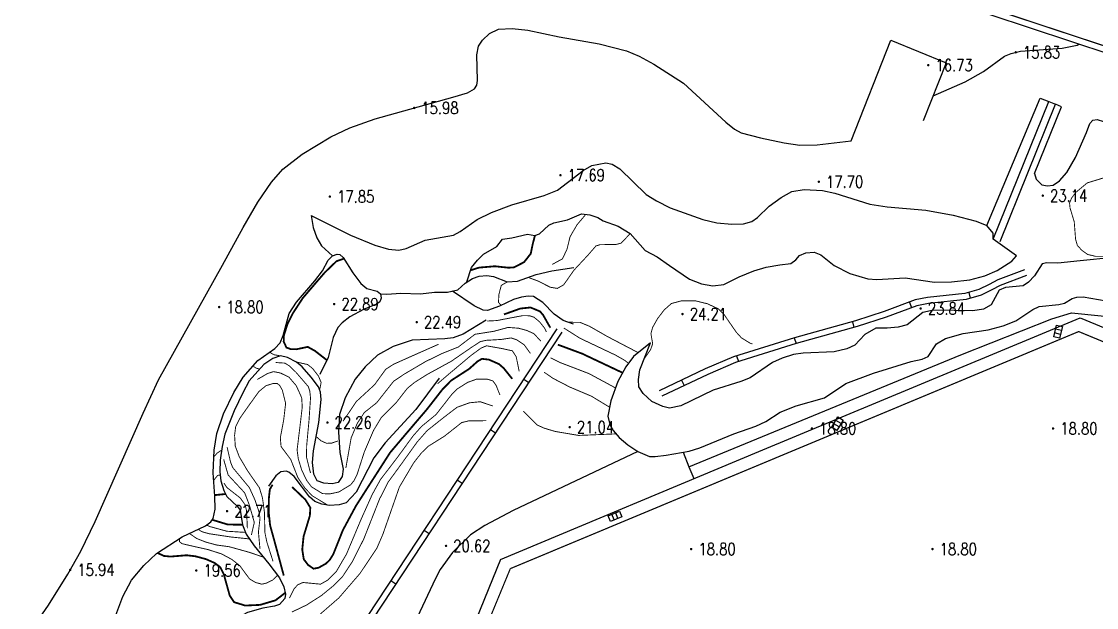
# Model space of a CAD drawing. Extents: x 404846 to 408477, y 3390929 to 3392894.
# Drawn here: x 405675.8 to 405765, y 3392269.5 to 3392318.1 of the extents above; entities that cross this region are included whole.
import ezdxf
from ezdxf.enums import TextEntityAlignment as Align

# ---------------------------------------------------------------- set-up
doc = ezdxf.new("R2010")
doc.units = 0
doc.header["$LTSCALE"] = 0.5
doc.layers.get('0').update_dxf_attribs({"linetype": 'CONTINUOUS'})
doc.layers.add('ASSIST', color=7, linetype='CONTINUOUS', plot=False)
for name, color, linetype in [('DGX', 2, 'CONTINUOUS'), ('DLSS', 4, 'CONTINUOUS'), ('DMTZ', 3, 'CONTINUOUS'), ('GCD', 1, 'CONTINUOUS'), ('GXYZ', 2, 'CONTINUOUS'), ('SXSS', 5, 'CONTINUOUS'), ('ZBTZ', 3, 'CONTINUOUS')]:
    doc.layers.add(name, color=color, linetype=linetype)
doc.styles.add('HZ', font='rs.shx', dxfattribs={"width": 0.8, "bigfont": 'hztxt.shx'})
doc.linetypes.add('10411', pattern='A,2,[150,AAA.SHX,S=1,R=0,X=0,Y=1],2,[151,AAA.SHX,S=1,R=0,X=0,Y=3],1e-11', length=4)
doc.linetypes.add('10412', pattern='A,2,[158,AAA.SHX,S=1,R=0,X=0,Y=0],2,[151,AAA.SHX,S=1,R=0,X=0,Y=3],1e-11', length=4)
doc.linetypes.add('10422', pattern='A,0.75,[150,AAA.SHX,S=0.5,R=0,X=0,Y=0.5],1.5,[177,AAA.SHX,S=1,R=0,X=0,Y=0.4],0.75', length=3)
doc.linetypes.add('1161', pattern='A,0,[149,AAA.SHX,S=0.15,R=0,X=0,Y=0],-1.6', length=1.6)

# ---------------------------------------------------------------- blocks, each defined once
blk = doc.blocks.new('GC200')
at = {"linetype": 'Continuous', "const_width": 0.2, "flags": 128}
blk.add_lwpolyline([(-0.1, 0, 1), (0.1, 0, 1)], format="xyb", close=True, dxfattribs=at)
blk = doc.blocks.new('gc041')
for p, q in [((-1, 0.5), (1, 0.5)), ((-1, -0.5), (-1, 0.5)), ((-0.33, 0.5), (-0.33, -0.5)), ((0.33, 0.5), (0.33, -0.5)), ((1, 0.5), (1, -0.5)), ((1, -0.5), (-1, -0.5))]:
    blk.add_line(p, q)

msp = doc.modelspace()

# ---------------------------------------------------------------- linework, layer by layer
at = {"layer": 'ASSIST', "linetype": 'Continuous', "elevation": 29.486, "flags": 128}
msp.add_lwpolyline([(405745.902, 3392322.124), (405756.099, 3392318.712), (405772.821, 3392313.184), (405789.092, 3392307.926), (405810.397, 3392301.308), (405830.474, 3392295.229), (405846.415, 3392290.52), (405860.958, 3392286.335), (405877.443, 3392281.671), (405887.174, 3392279.001), (405893.033, 3392277.401), (405904.696, 3392274.224), (405915.207, 3392271.49), (405929.118, 3392267.896), (405942.097, 3392264.595), (405956.645, 3392260.98), (405977.202, 3392256.13)], dxfattribs=at)
at = {"layer": 'DGX', "linetype": 'Continuous', "flags": 128}
for points, const_width, elevation in [([(405765.775, 3392305.237), (405764.183, 3392304.749), (405763.254, 3392303.975), (405762.899, 3392303.509), (405762.721, 3392303.088), (405762.764, 3392302.66), (405763.11, 3392301.527), (405763.221, 3392300.084), (405763.362, 3392299.578), (405763.712, 3392299.182), (405764.216, 3392298.815), (405764.88, 3392298.66), (405766.353, 3392298.66)], 0.075, 23.5), ([(405722.619, 3392302.14), (405721.893, 3392301.28), (405721.314, 3392300.284), (405721.053, 3392299.231), (405720.682, 3392298.45), (405719.836, 3392297.987)], 0.075, 23), ([(405718.406, 3392300.4), (405718.212, 3392299.646), (405718.056, 3392298.88), (405717.496, 3392298.171), (405716.66, 3392297.745), (405716.218, 3392297.714), (405715.074, 3392297.836), (405713.775, 3392297.724), (405713.081, 3392297.507)], 0.15, 22.5), ([(405726.295, 3392300.542), (405725.546, 3392299.749), (405725.11, 3392299.643), (405723.808, 3392299.626), (405723.461, 3392299.523), (405722.804, 3392298.764), (405721.644, 3392297.52), (405720.783, 3392296.293), (405720.257, 3392295.997), (405719.672, 3392296.097), (405718.634, 3392296.619), (405717.839, 3392296.914)], 0.075, 23.5), ([(405701.15, 3392290.05), (405700.17, 3392290.814), (405699.568, 3392291.148), (405698.629, 3392290.95), (405698.158, 3392290.964), (405697.805, 3392291.087), (405697.576, 3392291.584), (405697.595, 3392292.132), (405697.9, 3392293.056), (405698.35, 3392293.957), (405699.153, 3392295.191), (405700.966, 3392297.305), (405701.949, 3392298.252), (405702.569, 3392298.469)], 0.15, 22.5), ([(405716.109, 3392296.533), (405715.611, 3392296.253), (405715.417, 3392295.503), (405715.378, 3392294.844), (405715.588, 3392294.601)], 0.075, 23.5), ([(405715.835, 3392293.842), (405717.191, 3392294.328), (405718.035, 3392294.418), (405718.821, 3392294.093), (405719.084, 3392293.785), (405719.631, 3392292.815), (405719.695, 3392292.747)], 0.15, 22.5), ([(405727.468, 3392290.171), (405727.989, 3392290.918), (405728.162, 3392291.405), (405728.017, 3392292.25), (405728.158, 3392292.763), (405728.567, 3392293.494), (405729.116, 3392294.214), (405729.714, 3392294.745), (405730.513, 3392294.959), (405731.693, 3392294.97), (405732.709, 3392294.723), (405733.618, 3392294.297), (405734.066, 3392293.856), (405735.087, 3392292.371), (405735.525, 3392291.892), (405736.253, 3392291.447), (405736.44, 3392291.388)], 0.075, 24), ([(405719.353, 3392292.384), (405719.183, 3392292.729), (405718.785, 3392293.227), (405718.326, 3392293.609), (405717.958, 3392293.731), (405717.386, 3392293.74), (405715.241, 3392293.331), (405714.419, 3392293.291)], 0.075, 22), ([(405702.726, 3392281.095), (405703.166, 3392283.598), (405703.68, 3392284.823), (405704.262, 3392285.705), (405705.285, 3392286.518), (405706.694, 3392288.304), (405707.579, 3392288.896), (405709.332, 3392289.926), (405710.727, 3392290.609), (405712.05, 3392291.137), (405713.43, 3392292.194), (405715.023, 3392292.446), (405716.176, 3392292.763), (405717.05, 3392292.695), (405717.731, 3392292.508), (405718.317, 3392292.245), (405718.893, 3392291.621)], 0.075, 21.5), ([(405720.798, 3392292.713), (405722.129, 3392291.868), (405725.081, 3392290.466), (405725.861, 3392290.021), (405726.151, 3392289.786)], 0.075, 23), ([(405726.969, 3392290.666), (405724.4, 3392292.011), (405722.925, 3392292.857), (405722.128, 3392293.186), (405721.15, 3392293.19)], 0.075, 23.5), ([(405695.387, 3392288.445), (405696.239, 3392288.94), (405696.74, 3392289.096), (405697.317, 3392288.977), (405698.017, 3392288.631), (405698.615, 3392287.93), (405699.065, 3392286.934), (405699.113, 3392286.166), (405698.96, 3392284.851), (405698.685, 3392282.597), (405698.789, 3392281.836), (405699.073, 3392280.92), (405699.476, 3392280.076), (405699.879, 3392279.538), (405700.788, 3392278.978), (405701.383, 3392278.95), (405702.145, 3392279.11), (405703.129, 3392279.711), (405703.412, 3392280.062), (405703.656, 3392280.556), (405704.26, 3392282.443), (405705.02, 3392284.215), (405705.688, 3392285.32), (405706.925, 3392286.555), (405707.827, 3392287.715), (405708.428, 3392288.203), (405709.429, 3392288.838), (405711.457, 3392289.949), (405713.126, 3392291.097), (405713.866, 3392291.581), (405714.351, 3392291.692), (405715.596, 3392291.763), (405716.435, 3392291.891), (405716.898, 3392291.732), (405717.507, 3392291.327), (405718.027, 3392290.605)], 0.075, 21), ([(405710.417, 3392291.369), (405707.964, 3392290.28), (405706.686, 3392289.709), (405706.03, 3392289.285), (405705.106, 3392288.009), (405703.6, 3392286.618), (405702.494, 3392284.977)], 0.075, 22), ([(405717.096, 3392289.12), (405716.849, 3392290.329), (405716.53, 3392290.822), (405715.683, 3392291.007), (405714.389, 3392291.237), (405713.933, 3392291.047), (405713.116, 3392290.448), (405711.331, 3392288.949), (405710.333, 3392288.094)], 0.075, 20.5), ([(405720.303, 3392291.333), (405722.312, 3392290.587), (405725.666, 3392289.001)], 0.15, 22.5), ([(405696.403, 3392290.708), (405696.755, 3392290.501), (405697.297, 3392290.404)], 0.075, 22), ([(405698.278, 3392279.52), (405699.372, 3392278.477), (405699.782, 3392277.814), (405699.744, 3392277.145), (405699.222, 3392275.423), (405699.113, 3392274.329), (405699.239, 3392273.53), (405699.593, 3392273.062), (405700.049, 3392272.749), (405700.465, 3392272.826), (405701.082, 3392273.174), (405701.386, 3392273.468), (405701.687, 3392273.95), (405702.477, 3392275.94), (405703.558, 3392277.948), (405704.488, 3392279.405), (405706.4, 3392282.384), (405707.789, 3392284.024), (405709.448, 3392285.968), (405710.741, 3392287.627), (405711.454, 3392288.355), (405712.943, 3392289.319), (405713.651, 3392289.951), (405714.006, 3392290.155), (405714.586, 3392290.091), (405715.423, 3392289.722), (405715.819, 3392289.373), (405716.518, 3392288.499)], 0.15, 20), ([(405725.082, 3392287.742), (405722.891, 3392288.928), (405720.486, 3392289.849), (405719.702, 3392290.244)], 0.075, 22), ([(405695.025, 3392289.548), (405695.313, 3392289.375), (405695.582, 3392289.305)], 0.075, 21.5), ([(405696.904, 3392289.852), (405697.668, 3392289.802), (405698.027, 3392289.58), (405698.595, 3392289.037), (405699.609, 3392287.862), (405699.736, 3392287.499), (405699.798, 3392286.92), (405699.674, 3392285.064), (405699.477, 3392282.931), (405699.468, 3392281.981), (405699.796, 3392280.69)], 0.075, 21.5), ([(405698.634, 3392289.89), (405699.555, 3392289.685), (405699.974, 3392289.35), (405700.461, 3392288.719), (405700.678, 3392288.193), (405700.554, 3392287.587)], 0.075, 22), ([(405724.6, 3392286.137), (405723.107, 3392287.047), (405721.295, 3392287.815), (405719.913, 3392288.53), (405719.164, 3392289.047)], 0.075, 21.5), ([(405701.216, 3392278.027), (405699.95, 3392278.789), (405699.335, 3392279.433), (405698.751, 3392280.298), (405698.159, 3392281.808), (405697.359, 3392282.876), (405697.295, 3392283.603), (405697.575, 3392285.092), (405697.734, 3392286.458), (405697.464, 3392287.556), (405697.238, 3392287.952), (405697.029, 3392288.118), (405696.684, 3392288.107), (405696.104, 3392287.925), (405695.517, 3392287.442), (405694.674, 3392286.269), (405693.95, 3392285.238), (405693.591, 3392284.522), (405693.503, 3392283.813), (405693.561, 3392282.914), (405693.89, 3392282.034), (405694.58, 3392280.869), (405695.562, 3392279.456), (405695.817, 3392278.615), (405695.979, 3392277.421), (405696.016, 3392275.749), (405696.169, 3392274.993), (405696.687, 3392273.362)], 0.075, 20.5), ([(405715.503, 3392287.148), (405715.176, 3392287.972), (405714.91, 3392288.331), (405714.41, 3392288.479), (405713.561, 3392288.469), (405712.829, 3392288.207), (405711.952, 3392287.652), (405711.482, 3392287.172), (405710.205, 3392285.535), (405708.997, 3392284.547), (405708.301, 3392283.761), (405706.998, 3392281.975), (405705.596, 3392280.141), (405704.914, 3392278.905), (405703.987, 3392276.836), (405702.782, 3392273.966), (405701.938, 3392272.517), (405701.22, 3392271.799), (405700.63, 3392271.464), (405699.17, 3392271.605), (405698.74, 3392271.414), (405698.454, 3392271.104), (405698.049, 3392270.317)], 0.075, 19.5), ([(405714.911, 3392286.243), (405713.864, 3392286.598), (405712.982, 3392286.511), (405711.938, 3392286.134), (405710.783, 3392285.248), (405709.458, 3392284.193), (405708.644, 3392283.264), (405707.258, 3392281.334), (405706.235, 3392279.932), (405705.519, 3392278.524), (405704.215, 3392275.218), (405703.281, 3392273.363), (405702.434, 3392272.062), (405701.727, 3392271.357), (405700.686, 3392270.51), (405699.463, 3392269.731), (405698.25, 3392269.152)], 0.075, 19), ([(405725.125, 3392283.931), (405722.028, 3392283.803), (405720.09, 3392284.131), (405719.184, 3392284.399), (405718.591, 3392284.665), (405717.432, 3392285.814)], 0.075, 21), ([(405696.086, 3392257.396), (405695.729, 3392259.098), (405695.837, 3392260.077), (405696.527, 3392262.682), (405696.799, 3392265.045), (405697.115, 3392266.066), (405697.716, 3392266.693), (405699.212, 3392267.775), (405702.146, 3392270.322), (405703.897, 3392272.353), (405705.297, 3392274.445), (405705.801, 3392275.617), (405707.166, 3392279.525), (405708.357, 3392281.539), (405708.999, 3392282.36), (405709.559, 3392282.903), (405710.912, 3392283.748), (405712.334, 3392284.871), (405712.913, 3392285.008), (405714.372, 3392285.027)], 0.075, 18.5), ([(405702.08, 3392283.348), (405701.562, 3392283.17), (405701.134, 3392283.147), (405700.666, 3392283.36), (405700.27, 3392283.704)], 0.075, 22), ([(405695.61, 3392274.381), (405695.481, 3392275.797), (405695.613, 3392276.955), (405695.508, 3392277.531), (405695.196, 3392278.444), (405694.728, 3392279.475), (405693.345, 3392281.142), (405693.167, 3392281.598), (405692.884, 3392282.822)], 0.075, 21), ([(405691.774, 3392282.011), (405692.053, 3392282.334), (405692.42, 3392282.574)], 0.075, 21.5), ([(405692.598, 3392281.816), (405692.968, 3392280.519), (405694.338, 3392279.043), (405694.72, 3392278.046), (405695.138, 3392276.591), (405694.898, 3392275.545)], 0.075, 21.5), ([(405691.768, 3392280.08), (405692.094, 3392280.48), (405692.316, 3392280.529)], 0.075, 22), ([(405692.621, 3392279.856), (405692.871, 3392279.476), (405693.978, 3392278.61), (405694.378, 3392278.04), (405694.49, 3392277.573), (405694.535, 3392276.731), (405694.561, 3392276.085)], 0.075, 22), ([(405697.58, 3392272.178), (405696.766, 3392275.193), (405696.45, 3392276.332), (405696.349, 3392277.27), (405696.346, 3392278.593), (405696.428, 3392279.335), (405696.646, 3392279.717)], 0.15, 20), ([(405691.867, 3392278.853), (405692.761, 3392278.942)], 0.15, 22.5), ([(405694.155, 3392276.393), (405692.935, 3392276.414), (405691.654, 3392276.804)], 0.15, 22.5), ([(405695.887, 3392273.707), (405694.736, 3392274.104), (405693.052, 3392274.572), (405692.036, 3392274.708), (405691.126, 3392274.951), (405690.361, 3392275.254), (405689.748, 3392275.679)], 0.075, 21), ([(405694.741, 3392275.218), (405693.201, 3392275.378), (405691.367, 3392275.653), (405690.762, 3392275.829), (405690.484, 3392276.024)], 0.075, 21.5), ([(405694.414, 3392275.758), (405692.864, 3392275.856), (405691.422, 3392276.251), (405691.175, 3392276.372)], 0.075, 22), ([(405688.952, 3392275.269), (405688.932, 3392275.002), (405689.126, 3392274.83), (405689.774, 3392274.676), (405691.305, 3392274.332), (405692.431, 3392273.972), (405693.266, 3392273.52), (405693.93, 3392273.004), (405694.745, 3392271.898), (405695.257, 3392271.598), (405695.766, 3392271.465), (405696.129, 3392271.546), (405696.641, 3392271.793), (405697.061, 3392272.194)], 0.075, 20.5), ([(405687.114, 3392274.055), (405687.649, 3392273.806), (405688.197, 3392273.753), (405689.525, 3392273.863), (405690.274, 3392273.774), (405691.142, 3392273.538), (405691.87, 3392273.214), (405692.309, 3392272.877), (405692.607, 3392272.29), (405693.102, 3392270.513), (405693.466, 3392269.972), (405694.384, 3392269.69), (405695.618, 3392269.747), (405696.899, 3392270.127), (405697.688, 3392270.737)], 0.15, 20)]:
    msp.add_lwpolyline(points, dxfattribs=dict(at, const_width=const_width, elevation=elevation))
at = {"layer": 'DLSS', "linetype": 'Continuous', "const_width": 0.1, "flags": 128}
for points, elevation in [([(405663.864, 3392352.014), (405676.843, 3392347.106), (405687.167, 3392343.319), (405702.627, 3392337.72), (405712.655, 3392334.199), (405718.579, 3392332.09), (405727.025, 3392329.128), (405735.334, 3392326.302), (405746.066, 3392322.615), (405756.262, 3392319.202), (405772.982, 3392313.675), (405789.248, 3392308.419), (405810.55, 3392301.802), (405830.621, 3392295.722), (405846.559, 3392291.014), (405861.1, 3392286.83)], 29.807), ([(405737.435, 3392281.55), (405763.477, 3392292.419), (405772.262, 3392288.788)], 18.454), ([(405716.361, 3392272.753), (405719.26, 3392273.963), (405737.435, 3392281.55)], 18.715), ([(405716.361, 3392272.753), (405708.994, 3392254.905), (405708.444, 3392253.778), (405707.894, 3392252.883), (405706.194, 3392250.456), (405705.14, 3392249.141), (405703.865, 3392247.764), (405701.948, 3392245.938), (405699.465, 3392243.87), (405696.172, 3392241.692), (405694.094, 3392240.591), (405691.519, 3392239.403), (405689.212, 3392238.543), (405686.755, 3392237.782), (405684.914, 3392237.385), (405682.521, 3392236.992), (405678.372, 3392236.664), (405675.496, 3392236.735), (405672.811, 3392237.049), (405671.057, 3392237.321), (405669.47, 3392237.622), (405667.673, 3392238.24), (405663.229, 3392240.095)], 18.636)]:
    msp.add_lwpolyline(points, dxfattribs=dict(at, elevation=elevation))
at = {"layer": 'DMTZ', "linetype": '10422', "flags": 128}
for points, elevation in [([(405744.616, 3392308.237), (405747.918, 3392316.601), (405752.502, 3392314.705), (405750.579, 3392309.888)], 16.671), ([(405755.867, 3392301.23), (405760.296, 3392311.783)], 20.236), ([(405756.402, 3392300.091), (405761, 3392311.499), (405761.565, 3392311.27)], 21.297), ([(405759.815, 3392305.537), (405759.942, 3392305.051), (405760.429, 3392304.582), (405760.889, 3392304.502), (405761.35, 3392304.555), (405761.876, 3392304.914), (405762.499, 3392305.61), (405763.216, 3392306.855), (405764.134, 3392308.935), (405764.416, 3392309.689), (405764.655, 3392309.946), (405765.008, 3392310.003), (405766.06, 3392309.674), (405767.814, 3392309.163), (405768.782, 3392309.072), (405770.281, 3392308.985), (405772.826, 3392308.691), (405774.135, 3392308.605), (405774.923, 3392308.643), (405775.882, 3392308.863), (405776.35, 3392309.121), (405776.554, 3392309.518), (405776.885, 3392310.734), (405777.503, 3392311.671)], 23.162), ([(405760.296, 3392311.783), (405761, 3392311.499)], 20.236), ([(405756.965, 3392299.9), (405761.565, 3392311.27)], 22.994), ([(405759.815, 3392305.537), (405762.057, 3392311.074), (405761.565, 3392311.27)], 23.034), ([(405672.545, 3392252.109), (405675.274, 3392256.116), (405676.41, 3392257.939), (405678.034, 3392261.008), (405678.815, 3392262.327), (405679.683, 3392263.551), (405680.369, 3392264.348), (405682.348, 3392265.777), (405682.949, 3392266.422), (405683.201, 3392267.081), (405683.585, 3392268.678), (405684.248, 3392270.447), (405684.969, 3392271.786), (405685.989, 3392273.009), (405687.032, 3392274), (405689.148, 3392275.399), (405691.089, 3392276.307), (405691.521, 3392276.637), (405691.738, 3392276.91), (405691.902, 3392277.679), (405691.875, 3392278.756), (405691.717, 3392280.7), (405691.798, 3392282.59), (405692.02, 3392283.972), (405692.587, 3392285.589), (405693.437, 3392287.377), (405694.207, 3392288.634), (405695.441, 3392290.012), (405696.827, 3392291.014), (405697.285, 3392291.482), (405697.539, 3392292.097), (405698.027, 3392293.909), (405698.623, 3392294.866), (405700.156, 3392296.633), (405700.786, 3392297.452), (405701.267, 3392298.335), (405701.621, 3392298.703)], 20.923), ([(405712.606, 3392296.44), (405713.219, 3392296.819), (405713.779, 3392297.02), (405714.414, 3392297.058), (405714.956, 3392296.998), (405716.109, 3392296.533), (405716.953, 3392296.594), (405718.509, 3392297.156), (405719.799, 3392297.466), (405721.62, 3392297.738)], 23.279), ([(405705.596, 3392295.554), (405705.651, 3392295.181), (405705.539, 3392294.878), (405705.272, 3392294.678), (405704.181, 3392294.242), (405703.044, 3392293.651), (405702.415, 3392293.15), (405702.056, 3392292.753), (405701.673, 3392291.931), (405701.26, 3392290.272), (405700.566, 3392288.865)], 22.967), ([(405717.297, 3392295.28), (405716.611, 3392295.078), (405715.451, 3392294.537), (405714.47, 3392294.168), (405714.097, 3392294.192), (405713.376, 3392294.557), (405711.58, 3392295.774)], 23.331), ([(405721.592, 3392293.045), (405720.739, 3392293.325), (405719.996, 3392293.868), (405719.066, 3392294.842), (405718.277, 3392295.322), (405717.832, 3392295.368), (405717.297, 3392295.28)], 23.603), ([(405714.368, 3392293.359), (405712.44, 3392292.195), (405711.617, 3392291.897), (405710.938, 3392291.805), (405708.216, 3392291.71), (405706.645, 3392291.183), (405705.357, 3392290.47), (405704.316, 3392289.495), (405703.495, 3392288.481), (405702.677, 3392286.926), (405702.212, 3392285.531), (405702.116, 3392284.076), (405702.219, 3392282.392), (405702.493, 3392281.012), (405702.429, 3392280.387), (405702.09, 3392279.9), (405701.598, 3392279.786), (405700.891, 3392279.845), (405700.357, 3392280.03), (405700.08, 3392280.586), (405699.956, 3392281.546), (405700.046, 3392282.513), (405700.491, 3392284.877), (405700.676, 3392286.78), (405700.621, 3392287.396), (405700.469, 3392287.832), (405699.85, 3392288.633), (405699.095, 3392289.491), (405698.634, 3392289.89), (405697.876, 3392290.277), (405697.297, 3392290.404), (405696.679, 3392290.191), (405695.918, 3392289.688), (405694.72, 3392288.323), (405694.176, 3392287.35), (405693.472, 3392285.831), (405692.695, 3392283.914), (405692.463, 3392282.898), (405692.311, 3392281.745), (405692.285, 3392280.777), (405692.376, 3392280.047), (405692.618, 3392279.23), (405692.859, 3392278.744), (405693.749, 3392277.911), (405693.979, 3392277.603), (405694.155, 3392276.393), (405694.472, 3392275.617), (405695.135, 3392274.633), (405696.348, 3392273.14), (405697.213, 3392271.993), (405697.574, 3392271.257), (405697.712, 3392270.625), (405697.676, 3392270.27), (405697.231, 3392269.79), (405696.823, 3392269.64), (405695.858, 3392269.468), (405694.566, 3392269.106), (405694.167, 3392268.898), (405693.937, 3392268.676), (405693.747, 3392268.193), (405693.572, 3392267.343), (405693.235, 3392265.76), (405693.231, 3392264.981), (405693.418, 3392264.566), (405694.164, 3392263.409), (405694.337, 3392262.897), (405694.159, 3392261.76), (405693.045, 3392258.673), (405692.734, 3392257.52), (405692.665, 3392256.574), (405692.67, 3392254.141), (405692.582, 3392253.267), (405691.925, 3392251.19)], 21.228), ([(405710.453, 3392288.56), (405708.517, 3392285.954), (405705.992, 3392283.179), (405705.045, 3392281.942), (405703.582, 3392279.11), (405702.749, 3392278.221), (405702.183, 3392278.047), (405701.371, 3392277.999), (405700.723, 3392278.114), (405700.142, 3392278.334), (405699.722, 3392278.712), (405699.054, 3392279.604), (405698.43, 3392280.385), (405698.013, 3392280.755), (405697.772, 3392280.85), (405697.339, 3392280.796), (405696.925, 3392280.464), (405696.324, 3392279.587)], 20.474)]:
    msp.add_lwpolyline(points, dxfattribs=dict(at, elevation=elevation))
at = {"layer": 'DMTZ', "linetype": '10411', "flags": 128}
for points, elevation in [([(405699.859, 3392302.053), (405700.012, 3392301.048), (405700.333, 3392300.196), (405700.7, 3392299.531), (405701.621, 3392298.703)], 19.954), ([(405712.76, 3392296.535), (405713.153, 3392297.724), (405713.629, 3392298.351), (405714.142, 3392298.835), (405715.254, 3392299.47), (405715.713, 3392300.095), (405716.486, 3392300.184), (405717.786, 3392300.494), (405718.406, 3392300.4), (405718.767, 3392300.519), (405719.546, 3392301.254), (405719.968, 3392301.426), (405721.111, 3392301.692), (405722.252, 3392302.182), (405722.952, 3392302.102), (405723.617, 3392301.888)], 22.417), ([(405723.617, 3392301.888), (405724.051, 3392301.615), (405725.299, 3392301.155), (405726.295, 3392300.542), (405727.54, 3392299.149), (405728.542, 3392298.605), (405729.55, 3392297.89), (405731.218, 3392296.774), (405732.214, 3392296.385), (405733.153, 3392296.202), (405734.051, 3392296.331), (405735.324, 3392296.959), (405736.559, 3392297.466), (405737.581, 3392297.749), (405738.692, 3392297.945), (405739.627, 3392298.074), (405740.034, 3392298.37), (405740.333, 3392298.716), (405740.86, 3392298.951), (405741.558, 3392299.015), (405742.089, 3392298.785), (405743.196, 3392297.896), (405744.516, 3392297.232), (405745.986, 3392296.786), (405746.746, 3392296.747), (405749.088, 3392296.865), (405751.533, 3392296.526), (405752.945, 3392296.535), (405754.451, 3392296.7), (405755.693, 3392297.038), (405756.73, 3392297.489), (405757.931, 3392298.264), (405758.31, 3392298.688)], 23.482), ([(405701.621, 3392298.703), (405702.004, 3392298.849), (405702.239, 3392298.799), (405702.513, 3392298.558), (405703.312, 3392297.285), (405703.958, 3392296.411), (405704.456, 3392295.997), (405705.314, 3392295.766), (405705.596, 3392295.554), (405706.121, 3392295.533), (405707.278, 3392295.608), (405708.913, 3392295.541), (405710.064, 3392295.678), (405711.155, 3392295.683), (405712.019, 3392295.869), (405712.606, 3392296.44)], 22.79), ([(405726.928, 3392282.463), (405716.608, 3392277.58), (405714.242, 3392276.345), (405713.049, 3392275.565), (405711.573, 3392274.105), (405710.536, 3392272.691), (405710.151, 3392271.941), (405703.868, 3392258.526)], 20.59)]:
    msp.add_lwpolyline(points, dxfattribs=dict(at, elevation=elevation))
at = {"layer": 'DMTZ', "linetype": '10412', "elevation": 23.623, "flags": 128}
msp.add_lwpolyline([(405776.167, 3392296.4), (405772.512, 3392297.318), (405769.438, 3392298.054), (405767.5, 3392298.444), (405766.329, 3392298.569), (405763.605, 3392298.29), (405761.75, 3392298.106), (405760.828, 3392298.132), (405760.462, 3392298.039), (405759.825, 3392297.045), (405759.323, 3392296.509), (405758.888, 3392296.22), (405757.424, 3392296.061), (405756.89, 3392295.861), (405756.228, 3392294.641), (405755.582, 3392294.271), (405754.713, 3392294.138), (405753.148, 3392294.153), (405751.438, 3392294.191), (405750.559, 3392293.996), (405749.27, 3392292.977), (405748.524, 3392292.771), (405747.611, 3392292.692), (405746.662, 3392292.71), (405745.763, 3392292.185), (405744.927, 3392291.301), (405744.244, 3392290.987), (405743.203, 3392290.726), (405740.65, 3392290.616), (405739.832, 3392290.507), (405738.895, 3392290.216), (405738.089, 3392289.865), (405736.251, 3392288.593), (405735.459, 3392288.271), (405733.168, 3392287.553), (405730.505, 3392286.263), (405729.549, 3392286.065), (405728.993, 3392286.21), (405728.097, 3392286.623), (405727.365, 3392287.275), (405727.023, 3392287.826), (405726.989, 3392288.439), (405727.105, 3392289.252), (405727.982, 3392291.471)], dxfattribs=at)
at = {"layer": 'SXSS', "linetype": 'Continuous'}
for p, q in [((405754.359, 3392295.669), (405754.493, 3392295.188)), ((405749.44, 3392294.868), (405749.616, 3392294.4)), ((405744.716, 3392293.237), (405744.85, 3392292.755)), ((405739.899, 3392291.894), (405740.048, 3392291.417)), ((405735.125, 3392290.409), (405735.274, 3392289.932)), ((405717.47, 3392288.464), (405717.887, 3392288.189)), ((405730.554, 3392288.389), (405730.769, 3392287.938)), ((405714.717, 3392284.29), (405715.135, 3392284.015)), ((405711.964, 3392280.116), (405712.382, 3392279.841)), ((405709.211, 3392275.942), (405709.629, 3392275.667)), ((405706.458, 3392271.769), (405706.876, 3392271.493))]:
    msp.add_line(p, q, dxfattribs=at)
at = {"layer": 'SXSS', "linetype": 'Continuous', "flags": 128}
for points, elevation in [([(405676.887, 3392268.02), (405678.066, 3392269.711), (405679.672, 3392272.294), (405680.745, 3392274.199), (405681.953, 3392276.656), (405685.912, 3392285.663), (405687.206, 3392288.408), (405692.515, 3392297.94), (405694.202, 3392301.053), (405695.432, 3392303.141), (405696.563, 3392304.802), (405697.513, 3392305.901), (405699.107, 3392307.124), (405701.493, 3392308.576), (405703.056, 3392309.307), (405705.168, 3392310.068), (405711.606, 3392311.864), (405712.808, 3392312.233), (405713.401, 3392312.557), (405713.576, 3392312.848), (405713.653, 3392313.233), (405713.589, 3392315.376), (405713.714, 3392316.097), (405714.057, 3392316.577), (405714.632, 3392317.142), (405715.382, 3392317.49), (405716.508, 3392317.568), (405717.804, 3392317.412), (405720.415, 3392316.88), (405723.715, 3392316.288), (405726.004, 3392315.693), (405727.031, 3392315.26), (405728.272, 3392314.607), (405730.713, 3392313.02), (405734.222, 3392309.779), (405734.946, 3392309.213), (405735.5, 3392308.909), (405737.09, 3392308.488), (405739.061, 3392308.078), (405740.374, 3392307.886), (405741.791, 3392307.907), (405744.616, 3392308.237)], 15.939), ([(405751.412, 3392311.974), (405754.068, 3392313.143), (405755.593, 3392313.996), (405757.327, 3392315.27), (405757.875, 3392315.497), (405758.648, 3392315.669), (405762.12, 3392315.928), (405763.341, 3392316.189), (405763.492, 3392316.268)], 15.826)]:
    msp.add_lwpolyline(points, dxfattribs=dict(at, elevation=elevation))
at = {"layer": 'SXSS', "color": 7, "linetype": 'Continuous', "flags": 128}
for points, elevation in [([(405758.984, 3392297.534), (405756.772, 3392296.707), (405756.052, 3392296.33), (405755.213, 3392295.907), (405754.053, 3392295.584), (405750.954, 3392295.238), (405749.922, 3392295.049), (405747.359, 3392294.086), (405744.981, 3392293.311), (405739.921, 3392291.901), (405734.868, 3392290.329), (405732.517, 3392289.325), (405728.7, 3392287.505)], 24.025), ([(405720.223, 3392292.638), (405699.509, 3392261.232)], 22.89)]:
    msp.add_lwpolyline(points, dxfattribs=dict(at, elevation=elevation))
at = {"layer": 'SXSS', "linetype": '10422', "flags": 128}
for points, elevation in [([(405759.159, 3392297.066), (405756.976, 3392296.25), (405756.281, 3392295.885), (405755.394, 3392295.438), (405754.148, 3392295.092), (405751.027, 3392294.743), (405750.056, 3392294.565), (405747.524, 3392293.614), (405745.126, 3392292.832), (405740.062, 3392291.421), (405735.041, 3392289.859), (405732.723, 3392288.869), (405728.915, 3392287.054)], 24.025), ([(405720.64, 3392292.363), (405699.926, 3392260.957)], 22.89)]:
    msp.add_lwpolyline(points, dxfattribs=dict(at, elevation=elevation))
at = {"layer": 'ZBTZ', "linetype": '1161', "flags": 128}
for points, elevation in [([(405699.859, 3392302.053), (405703.124, 3392300.416), (405705.132, 3392299.575), (405706.274, 3392299.258), (405707.129, 3392299.16), (405707.721, 3392299.312), (405709.305, 3392299.991), (405711.639, 3392300.418), (405712.201, 3392300.723), (405713.599, 3392301.704), (405714.805, 3392302.296), (405716.481, 3392302.938), (405719.174, 3392303.71), (405720.278, 3392304.156), (405722.388, 3392305.769), (405723.112, 3392306.188), (405724.291, 3392306.416), (405724.811, 3392306.303), (405725.447, 3392305.906), (405727.634, 3392303.793), (405728.483, 3392303.256), (405729.626, 3392302.691), (405732.318, 3392301.702), (405733.485, 3392301.451), (405734.732, 3392301.327), (405735.683, 3392301.36), (405736.395, 3392301.553), (405736.841, 3392301.883), (405737.814, 3392302.818), (405738.805, 3392303.553), (405739.711, 3392304.045), (405740.721, 3392304.2), (405742.248, 3392304.116), (405743.257, 3392303.893), (405746.174, 3392302.995), (405747.602, 3392302.779), (405750.798, 3392302.495), (405753.06, 3392302.069), (405754.991, 3392301.58), (405755.867, 3392301.23)], 18.235), ([(405758.31, 3392298.688), (405756.402, 3392300.091), (405756.391, 3392300.582), (405755.867, 3392301.23)], 21.051), ([(405730.698, 3392282.417), (405731.166, 3392281.201), (405753.711, 3392290.481), (405761.263, 3392293.474), (405762.885, 3392293.963), (405769.977, 3392293.262), (405773.553, 3392292.682), (405780.069, 3392290.866), (405781.54, 3392290.533), (405785.801, 3392290.099), (405789.842, 3392290.584), (405793.634, 3392291.179), (405795.466, 3392291.851), (405796.675, 3392292.592), (405800.396, 3392295.274), (405802.596, 3392296.857)], 19.094), ([(405727.982, 3392291.471), (405726.57, 3392290.348), (405725.942, 3392289.506), (405725.269, 3392288.276), (405724.706, 3392286.673), (405724.455, 3392285.399), (405724.61, 3392284.711), (405724.884, 3392284.207), (405725.378, 3392283.644), (405726.096, 3392283.028), (405726.928, 3392282.463), (405727.889, 3392282.056), (405728.379, 3392282.042), (405729.285, 3392282.171), (405731.187, 3392282.502), (405732.066, 3392282.767), (405734.88, 3392283.939), (405736.707, 3392284.579), (405737.54, 3392284.951), (405738.731, 3392285.732), (405740.067, 3392286.258), (405742.406, 3392286.92), (405744.165, 3392288.124), (405746.456, 3392288.965), (405749.596, 3392289.931), (405750.512, 3392290.138), (405750.989, 3392290.349), (405751.695, 3392291.404), (405752.444, 3392291.855), (405753.901, 3392292.258), (405755.98, 3392292.566), (405757.224, 3392292.898), (405758.275, 3392293.318), (405759.68, 3392294.251), (405760.196, 3392294.504), (405761.841, 3392294.663), (405762.296, 3392294.777), (405762.947, 3392295.174), (405763.328, 3392295.28), (405763.86, 3392295.287), (405765.77, 3392294.965), (405768.602, 3392294.738), (405770.445, 3392294.52)], 19.845), ([(405736.973, 3392282.481), (405763.589, 3392293.553), (405772.679, 3392289.796)], 18.659), ([(405715.536, 3392273.508), (405736.973, 3392282.481)], 18.839), ([(405731.166, 3392281.201), (405731.576, 3392280.221)], 18.941), ([(405715.536, 3392273.508), (405708.142, 3392255.285), (405707.626, 3392254.228), (405707.114, 3392253.395), (405705.447, 3392251.016), (405704.433, 3392249.751), (405703.2, 3392248.42), (405701.326, 3392246.636), (405698.908, 3392244.62), (405695.695, 3392242.496), (405693.679, 3392241.428), (405691.16, 3392240.265), (405688.911, 3392239.426), (405686.518, 3392238.686), (405684.74, 3392238.302), (405682.409, 3392237.919), (405678.346, 3392237.599), (405675.562, 3392237.667), (405672.937, 3392237.974), (405671.216, 3392238.241), (405669.71, 3392238.527), (405668.005, 3392239.113), (405663.588, 3392240.956)], 19.106)]:
    msp.add_lwpolyline(points, dxfattribs=dict(at, elevation=elevation))

# ---------------------------------------------------------------- block references
at = {"layer": 'GCD', "linetype": 'Continuous'}
ref = msp.add_blockref('GC200', (405758.262, 3392315.583, 15.826), dxfattribs=dict(at, xscale=0.5, yscale=0.5, zscale=0.5))
ref.add_attrib('height', '15.83', dxfattribs={"linetype": 'Continuous', "height": 1, "style": 'HZ', "width": 0.8}).set_placement((405758.862, 3392315.583, 15.826), align=Align.MIDDLE_LEFT)
ref = msp.add_blockref('GC200', (405751.009, 3392314.518, 16.727), dxfattribs=dict(at, xscale=0.5, yscale=0.5, zscale=0.5))
ref.add_attrib('height', '16.73', dxfattribs={"linetype": 'Continuous', "height": 1, "style": 'HZ', "width": 0.8}).set_placement((405751.609, 3392314.518, 16.727), align=Align.MIDDLE_LEFT)
ref = msp.add_blockref('GC200', (405708.387, 3392310.966, 15.975), dxfattribs=dict(at, xscale=0.5, yscale=0.5, zscale=0.5))
ref.add_attrib('height', '15.98', dxfattribs={"linetype": 'Continuous', "height": 1, "style": 'HZ', "width": 0.8}).set_placement((405708.987, 3392310.966, 15.975), align=Align.MIDDLE_LEFT)
ref = msp.add_blockref('GC200', (405720.518, 3392305.389, 17.688), dxfattribs=dict(at, xscale=0.5, yscale=0.5, zscale=0.5))
ref.add_attrib('height', '17.69', dxfattribs={"linetype": 'Continuous', "height": 1, "style": 'HZ', "width": 0.8}).set_placement((405721.118, 3392305.389, 17.688), align=Align.MIDDLE_LEFT)
ref = msp.add_blockref('GC200', (405741.935, 3392304.844, 17.695), dxfattribs=dict(at, xscale=0.5, yscale=0.5, zscale=0.5))
ref.add_attrib('height', '17.70', dxfattribs={"linetype": 'Continuous', "height": 1, "style": 'HZ', "width": 0.8}).set_placement((405742.535, 3392304.844, 17.695), align=Align.MIDDLE_LEFT)
ref = msp.add_blockref('GC200', (405760.504, 3392303.692, 23.139), dxfattribs=dict(at, xscale=0.5, yscale=0.5, zscale=0.5))
ref.add_attrib('height', '23.14', dxfattribs={"linetype": 'Continuous', "height": 1, "style": 'HZ', "width": 0.8}).set_placement((405761.104, 3392303.692, 23.139), align=Align.MIDDLE_LEFT)
ref = msp.add_blockref('GC200', (405701.403, 3392303.613, 17.847), dxfattribs=dict(at, xscale=0.5, yscale=0.5, zscale=0.5))
ref.add_attrib('height', '17.85', dxfattribs={"linetype": 'Continuous', "height": 1, "style": 'HZ', "width": 0.8}).set_placement((405702.003, 3392303.613, 17.847), align=Align.MIDDLE_LEFT)
ref = msp.add_blockref('GC200', (405692.225, 3392294.455, 18.8), dxfattribs=dict(at, xscale=0.5, yscale=0.5, zscale=0.5))
ref.add_attrib('height', '18.80', dxfattribs={"linetype": 'Continuous', "height": 1, "style": 'HZ', "width": 0.8}).set_placement((405692.825, 3392294.455, 18.8), align=Align.MIDDLE_LEFT)
ref = msp.add_blockref('GC200', (405701.762, 3392294.699, 22.891), dxfattribs=dict(at, xscale=0.5, yscale=0.5, zscale=0.5))
ref.add_attrib('height', '22.89', dxfattribs={"linetype": 'Continuous', "height": 1, "style": 'HZ', "width": 0.8}).set_placement((405702.362, 3392294.699, 22.891), align=Align.MIDDLE_LEFT)
ref = msp.add_blockref('GC200', (405750.378, 3392294.328, 23.842), dxfattribs=dict(at, xscale=0.5, yscale=0.5, zscale=0.5))
ref.add_attrib('height', '23.84', dxfattribs={"linetype": 'Continuous', "height": 1, "style": 'HZ', "width": 0.8}).set_placement((405750.978, 3392294.328, 23.842), align=Align.MIDDLE_LEFT)
ref = msp.add_blockref('GC200', (405708.606, 3392293.198, 22.49), dxfattribs=dict(at, xscale=0.5, yscale=0.5, zscale=0.5))
ref.add_attrib('height', '22.49', dxfattribs={"linetype": 'Continuous', "height": 1, "style": 'HZ', "width": 0.8}).set_placement((405709.206, 3392293.198, 22.49), align=Align.MIDDLE_LEFT)
ref = msp.add_blockref('GC200', (405730.64, 3392293.873, 24.208), dxfattribs=dict(at, xscale=0.5, yscale=0.5, zscale=0.5))
ref.add_attrib('height', '24.21', dxfattribs={"linetype": 'Continuous', "height": 1, "style": 'HZ', "width": 0.8}).set_placement((405731.24, 3392293.873, 24.208), align=Align.MIDDLE_LEFT)
ref = msp.add_blockref('GC200', (405701.196, 3392284.867, 22.261), dxfattribs=dict(at, xscale=0.5, yscale=0.5, zscale=0.5))
ref.add_attrib('height', '22.26', dxfattribs={"linetype": 'Continuous', "height": 1, "style": 'HZ', "width": 0.8}).set_placement((405701.796, 3392284.867, 22.261), align=Align.MIDDLE_LEFT)
ref = msp.add_blockref('GC200', (405721.282, 3392284.492, 21.041), dxfattribs=dict(at, xscale=0.5, yscale=0.5, zscale=0.5))
ref.add_attrib('height', '21.04', dxfattribs={"linetype": 'Continuous', "height": 1, "style": 'HZ', "width": 0.8}).set_placement((405721.882, 3392284.492, 21.041), align=Align.MIDDLE_LEFT)
ref = msp.add_blockref('GC200', (405741.358, 3392284.379, 18.8), dxfattribs=dict(at, xscale=0.5, yscale=0.5, zscale=0.5))
ref.add_attrib('height', '18.80', dxfattribs={"linetype": 'Continuous', "height": 1, "style": 'HZ', "width": 0.8}).set_placement((405741.958, 3392284.379, 18.8), align=Align.MIDDLE_LEFT)
ref = msp.add_blockref('GC200', (405761.358, 3392284.379, 18.8), dxfattribs=dict(at, xscale=0.5, yscale=0.5, zscale=0.5))
ref.add_attrib('height', '18.80', dxfattribs={"linetype": 'Continuous', "height": 1, "style": 'HZ', "width": 0.8}).set_placement((405761.958, 3392284.379, 18.8), align=Align.MIDDLE_LEFT)
ref = msp.add_blockref('GC200', (405692.88, 3392277.522, 22.705), dxfattribs=dict(at, xscale=0.5, yscale=0.5, zscale=0.5))
ref.add_attrib('height', '22.71', dxfattribs={"linetype": 'Continuous', "height": 1, "style": 'HZ', "width": 0.8}).set_placement((405693.48, 3392277.522, 22.705), align=Align.MIDDLE_LEFT)
ref = msp.add_blockref('GC200', (405711.031, 3392274.636, 20.62), dxfattribs=dict(at, xscale=0.5, yscale=0.5, zscale=0.5))
ref.add_attrib('height', '20.62', dxfattribs={"linetype": 'Continuous', "height": 1, "style": 'HZ', "width": 0.8}).set_placement((405711.631, 3392274.636, 20.62), align=Align.MIDDLE_LEFT)
ref = msp.add_blockref('GC200', (405731.358, 3392274.379, 18.8), dxfattribs=dict(at, xscale=0.5, yscale=0.5, zscale=0.5))
ref.add_attrib('height', '18.80', dxfattribs={"linetype": 'Continuous', "height": 1, "style": 'HZ', "width": 0.8}).set_placement((405731.958, 3392274.379, 18.8), align=Align.MIDDLE_LEFT)
ref = msp.add_blockref('GC200', (405751.358, 3392274.379, 18.8), dxfattribs=dict(at, xscale=0.5, yscale=0.5, zscale=0.5))
ref.add_attrib('height', '18.80', dxfattribs={"linetype": 'Continuous', "height": 1, "style": 'HZ', "width": 0.8}).set_placement((405751.958, 3392274.379, 18.8), align=Align.MIDDLE_LEFT)
ref = msp.add_blockref('GC200', (405679.873, 3392272.651, 15.939), dxfattribs=dict(at, xscale=0.5, yscale=0.5, zscale=0.5))
ref.add_attrib('height', '15.94', dxfattribs={"linetype": 'Continuous', "height": 1, "style": 'HZ', "width": 0.8}).set_placement((405680.473, 3392272.651, 15.939), align=Align.MIDDLE_LEFT)
ref = msp.add_blockref('GC200', (405690.33, 3392272.596, 19.562), dxfattribs=dict(at, xscale=0.5, yscale=0.5, zscale=0.5))
ref.add_attrib('height', '19.56', dxfattribs={"linetype": 'Continuous', "height": 1, "style": 'HZ', "width": 0.8}).set_placement((405690.93, 3392272.596, 19.562), align=Align.MIDDLE_LEFT)
at = {"layer": 'GXYZ', "linetype": 'Continuous', "xscale": 0.5, "yscale": 0.5}
for p, rotation in [((405761.764, 3392292.404, 18.582), 256.6532402606975), ((405743.478, 3392284.778, 18.842), 239.3499148477468), ((405725.035, 3392277.09, 18.856), 201.7638834871646)]:
    msp.add_blockref('gc041', p, dxfattribs=dict(at, rotation=rotation))

doc.saveas('drawing.dxf')
